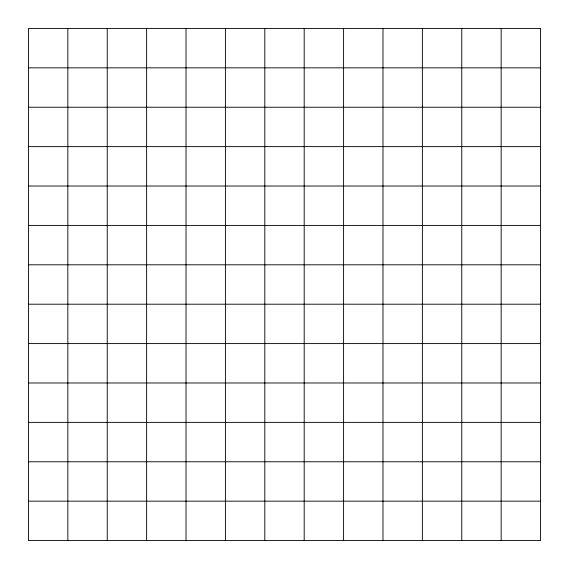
<?xml version="1.0" encoding="UTF-8"?>
<svg xmlns="http://www.w3.org/2000/svg" width="569" height="569" viewBox="0 0 569 569"><rect width="100%" height="100%" fill="white"/><g stroke="black" fill="none" stroke-linecap="round" stroke-linejoin="round"><path stroke-width="0.85" d="M28.45 67.839L540.55 67.839M28.45 107.235L540.55 107.235M28.45 146.624L540.55 146.624M28.45 186.02L540.55 186.02M28.45 225.409L540.55 225.409M28.45 264.805L540.55 264.805M28.45 304.195L540.55 304.195M28.45 343.591L540.55 343.591M28.45 382.98L540.55 382.98M28.45 422.376L540.55 422.376M28.45 461.765L540.55 461.765M28.45 501.161L540.55 501.161M501.161 28.45L501.161 540.55M461.765 28.45L461.765 540.55M422.376 28.45L422.376 540.55M382.98 28.45L382.98 540.55M343.591 28.45L343.591 540.55M304.195 28.45L304.195 540.55M264.805 28.45L264.805 540.55M225.409 28.45L225.409 540.55M186.02 28.45L186.02 540.55M146.624 28.45L146.624 540.55M107.235 28.45L107.235 540.55M67.839 28.45L67.839 540.55M540.55 28.45L28.45 28.45L28.45 540.55L540.55 540.55L540.55 28.45"/></g></svg>
